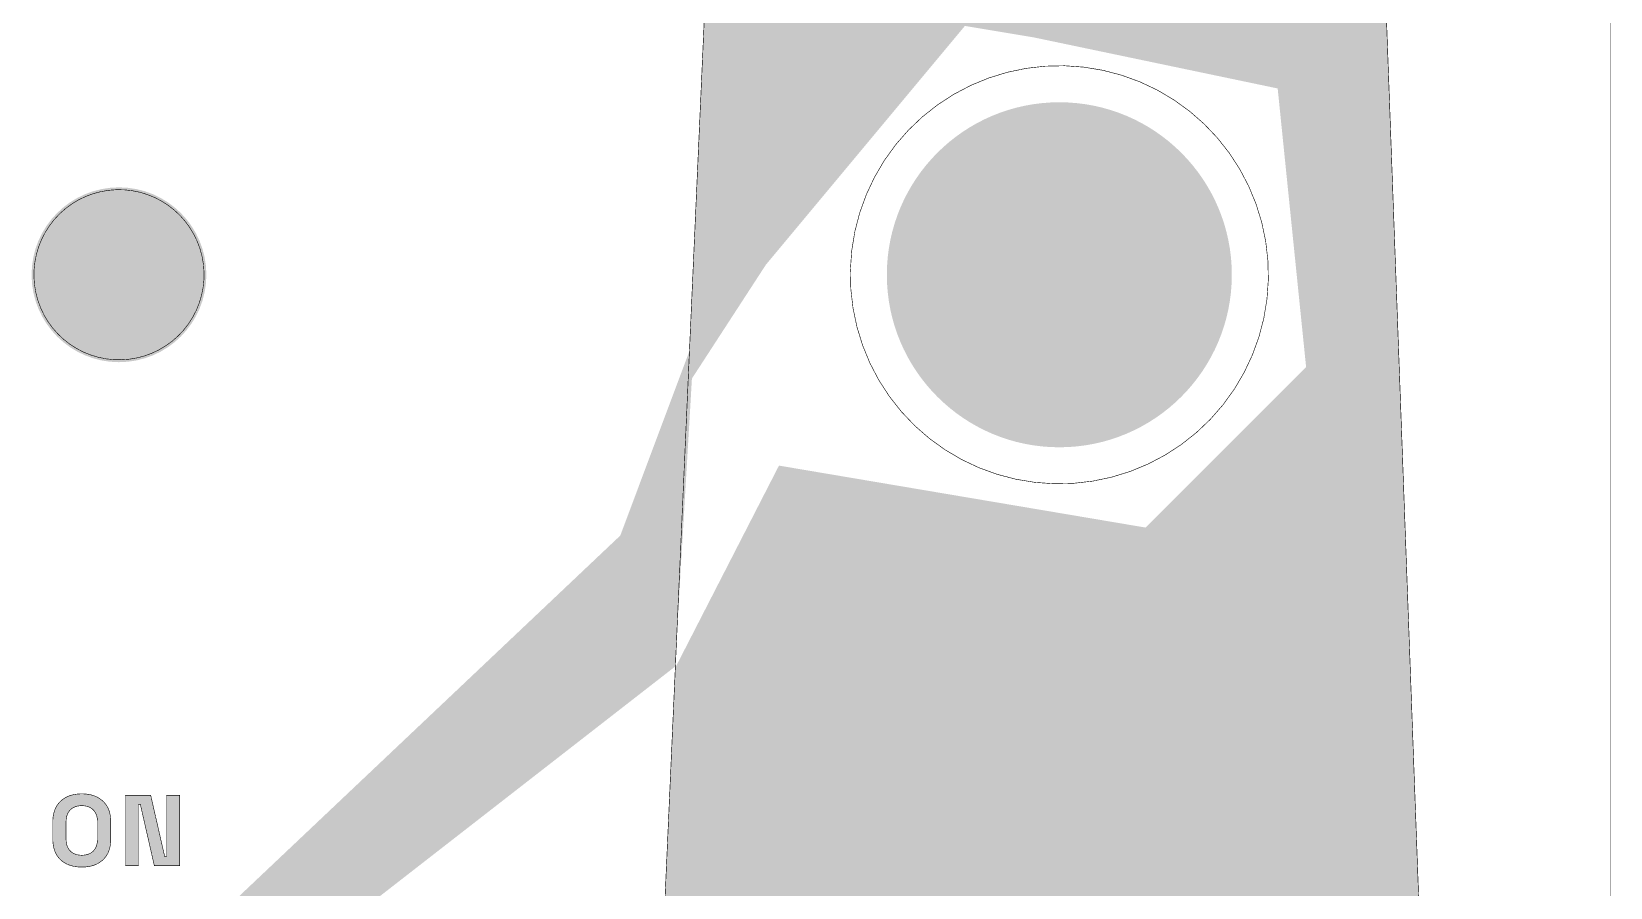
# Model space of a CAD drawing. Header units: inches. Extents: x 0 to 67, y 0 to 129.
# Drawn here: x 31.35 to 66.61, y 72.08 to 91.19 of the extents above; entities that cross this region are included whole.
import ezdxf

# ---------------------------------------------------------------- set-up
doc = ezdxf.new("R2010")
doc.units = ezdxf.units.IN
for name, color, linetype in [('Bottom Layer', 5, 'Continuous'), ('Bottom Solder', 6, 'Continuous'), ('Mechanical 2', 216, 'Continuous'), ('Mechanical 3', 76, 'Continuous'), ('Multi-Layer', 9, 'Continuous'), ('Pad Holes', 156, 'Continuous'), ('Top Layer', 1, 'Continuous'), ('Top Overlay', 2, 'Continuous'), ('Top Solder', 216, 'Continuous')]:
    doc.layers.add(name, color=color, linetype=linetype)

msp = doc.modelspace()

# ---------------------------------------------------------------- hatches: boundary and pattern name
at = {"layer": 'Bottom Layer'}
h = msp.add_hatch(color=5, dxfattribs=at)
edge = h.paths.add_edge_path()
edge.add_arc((54.306, 85.756), 3.75, 0, 360)
h = msp.add_hatch(color=5, dxfattribs=at)
edge = h.paths.add_edge_path()
edge.add_arc((33.306, 85.756), 1.85, 0, 360)
at = {"layer": 'Bottom Solder'}
h = msp.add_hatch(color=6, dxfattribs=at)
edge = h.paths.add_edge_path()
edge.add_arc((54.306, 85.756), 3.852, 0, 360)
h = msp.add_hatch(color=6, dxfattribs=at)
edge = h.paths.add_edge_path()
edge.add_arc((33.306, 85.756), 1.952, 0, 360)
at = {"layer": 'Multi-Layer'}
h = msp.add_hatch(color=9, dxfattribs=at)
edge = h.paths.add_edge_path()
edge.add_arc((54.306, 85.756), 3.75, 0, 360)
h = msp.add_hatch(color=9, dxfattribs=at)
edge = h.paths.add_edge_path()
edge.add_arc((33.306, 85.756), 1.85, 0, 360)
at = {"layer": 'Pad Holes'}
h = msp.add_hatch(color=7, dxfattribs=at)
edge = h.paths.add_edge_path()
edge.add_arc((54.306, 85.756), 3.75, 0, 360)
h = msp.add_hatch(color=7, dxfattribs=at)
edge = h.paths.add_edge_path()
edge.add_arc((33.306, 85.756), 1.85, 0, 360)
at = {"layer": 'Top Layer'}
h = msp.add_hatch(color=1, dxfattribs=at)
edge = h.paths.add_edge_path()
edge.add_arc((54.306, 85.756), 3.75, 0, 360)
h = msp.add_hatch(color=1, dxfattribs=at)
edge = h.paths.add_edge_path()
edge.add_arc((33.306, 85.756), 1.85, 0, 360)
at = {"layer": 'Top Overlay'}
h = msp.add_hatch(color=2, dxfattribs=at)
h.paths.add_polyline_path([(61.135, 104.48), (62.982, 54.051), (62.964, 54.034), (44.793, 55.995), (45.73, 76.982), (48.045, 81.495), (56.235, 80.111), (59.817, 83.693), (59.182, 89.916), (53.721, 91.059), (52.197, 91.313), (47.752, 85.979), (46.101, 83.439), (45.864, 79.402), (45.838, 79.404), (46.77, 100.27), (61.114, 104.495)])
h.paths.add_polyline_path([(58.764, 101.845), (58.259, 100.397), (59.54, 99.755), (59.544, 99.73), (59.01, 99.136), (59.467, 98.733), (60.371, 99.747), (60.3, 99.814), (60.4, 100.008), (59.009, 100.702), (59.139, 101.087), (59.724, 100.9), (59.91, 101.477)], flags=0)
h.paths.add_polyline_path([(55.056, 100.976), (54.996, 100.614), (54.84, 100.568), (55.511, 98.194), (55.664, 98.238), (55.967, 97.865), (57.073, 98.77), (56.69, 99.242), (56.022, 98.697), (55.997, 98.705), (55.563, 100.251), (55.58, 100.27), (56.055, 100.188), (56.159, 100.788)], flags=0)
h.paths.add_polyline_path([(57.465, 101.399), (56.869, 101.273), (56.887, 101.19), (56.872, 101.169), (56.381, 101.082), (56.486, 100.484), (57.017, 100.576), (57.465, 98.461), (58.062, 98.587), (57.619, 100.661), (57.633, 100.682), (58.168, 100.772), (58.063, 101.371), (57.49, 101.273)], flags=0)
h.paths.add_polyline_path([(54.603, 100.546), (53.35, 100.384), (53.357, 100.323), (53.064, 100.241), (53.851, 97.431), (54.437, 97.594), (54.426, 97.636), (55.276, 97.963), (55.059, 98.531), (54.28, 98.234), (54.257, 98.245), (54.111, 98.768), (54.123, 98.79), (54.544, 98.906), (54.38, 99.492), (53.941, 99.372), (53.817, 99.812), (53.831, 99.833), (54.683, 99.945)], flags=0)
h.paths.add_polyline_path([(52.862, 100.086), (51.61, 99.924), (51.616, 99.863), (51.322, 99.781), (52.109, 96.971), (52.697, 97.134), (52.369, 98.308), (52.381, 98.33), (52.803, 98.445), (52.638, 99.032), (52.2, 98.912), (52.075, 99.352), (52.089, 99.373), (52.941, 99.485)], flags=0)
h.paths.add_polyline_path([(51.121, 99.626), (49.868, 99.463), (49.875, 99.403), (49.582, 99.322), (50.369, 96.511), (50.955, 96.674), (50.627, 97.848), (50.64, 97.87), (51.061, 97.985), (50.898, 98.573), (50.459, 98.453), (50.335, 98.892), (50.349, 98.913), (51.199, 99.025)], flags=0)
h.paths.add_polyline_path([(49.379, 99.165), (48.126, 99.003), (48.133, 98.944), (47.84, 98.861), (48.627, 96.051), (49.213, 96.215), (49.203, 96.256), (50.053, 96.583), (49.837, 97.151), (49.056, 96.854), (49.033, 96.865), (48.887, 97.387), (48.899, 97.409), (49.321, 97.525), (49.156, 98.113), (48.718, 97.992), (48.593, 98.431), (48.607, 98.453), (49.459, 98.565)], flags=0)
h.paths.add_polyline_path([(53.304, 94.37), (53.275, 94.369), (53.247, 94.367), (53.228, 94.366), (53.218, 94.365), (53.204, 94.363), (53.204, 94.363), (53.197, 94.362), (53.184, 94.361), (53.184, 94.361), (53.18, 94.36), (53.171, 94.359), (53.157, 94.356), (53.151, 94.355), (53.138, 94.353), (53.113, 94.347), (53.088, 94.34), (53.074, 94.336), (53.074, 94.336), (53.074, 94.336), (53.064, 94.333), (53.051, 94.329), (53.051, 94.329), (53.04, 94.325), (53.029, 94.321), (53.029, 94.321), (53.029, 94.32), (53.017, 94.316), (52.995, 94.306), (52.973, 94.295), (52.962, 94.289), (52.946, 94.281), (52.916, 94.262), (52.887, 94.241), (52.864, 94.222), (52.859, 94.218), (52.846, 94.205), (52.846, 94.205), (52.846, 94.205), (52.824, 94.185), (52.785, 94.14), (52.752, 94.09), (52.725, 94.037), (52.714, 94.009), (52.71, 93.997), (52.702, 93.972), (52.695, 93.948), (52.689, 93.923), (52.686, 93.91), (52.685, 93.903), (52.682, 93.89), (52.68, 93.877), (52.678, 93.863), (52.677, 93.856), (52.677, 93.849), (52.675, 93.835), (52.674, 93.821), (52.673, 93.807), (52.672, 93.8), (52.672, 93.792), (52.671, 93.778), (52.671, 93.763), (52.67, 93.748), (52.67, 93.74), (52.67, 93.363), (52.67, 93.348), (52.671, 93.319), (52.673, 93.29), (52.676, 93.261), (52.677, 93.247), (52.678, 93.24), (52.68, 93.227), (52.682, 93.214), (52.685, 93.2), (52.688, 93.187), (52.69, 93.174), (52.693, 93.162), (52.697, 93.149), (52.699, 93.143), (52.702, 93.131), (52.71, 93.107), (52.718, 93.083), (52.728, 93.06), (52.734, 93.049), (52.744, 93.027), (52.768, 92.986), (52.797, 92.948), (52.828, 92.912), (52.846, 92.895), (52.868, 92.875), (52.916, 92.839), (52.968, 92.809), (53.023, 92.784), (53.051, 92.775), (53.064, 92.77), (53.088, 92.763), (53.113, 92.757), (53.138, 92.751), (53.151, 92.749), (53.157, 92.748), (53.171, 92.745), (53.184, 92.743), (53.197, 92.742), (53.204, 92.741), (53.211, 92.74), (53.225, 92.739), (53.239, 92.737), (53.253, 92.736), (53.26, 92.736), (53.267, 92.736), (53.281, 92.735), (53.296, 92.735), (53.311, 92.734), (53.318, 92.734), (53.332, 92.734), (53.361, 92.735), (53.389, 92.737), (53.417, 92.739), (53.432, 92.741), (53.438, 92.742), (53.452, 92.743), (53.461, 92.745), (53.465, 92.745), (53.465, 92.745), (53.478, 92.748), (53.485, 92.749), (53.485, 92.749), (53.491, 92.75), (53.504, 92.753), (53.504, 92.753), (53.508, 92.754), (53.517, 92.755), (53.529, 92.758), (53.536, 92.76), (53.548, 92.763), (53.572, 92.77), (53.595, 92.778), (53.619, 92.787), (53.63, 92.792), (53.652, 92.802), (53.694, 92.824), (53.734, 92.85), (53.772, 92.879), (53.79, 92.895), (53.812, 92.916), (53.851, 92.962), (53.884, 93.012), (53.911, 93.066), (53.921, 93.094), (53.926, 93.107), (53.934, 93.131), (53.941, 93.156), (53.947, 93.181), (53.949, 93.193), (53.951, 93.2), (53.953, 93.214), (53.955, 93.227), (53.957, 93.24), (53.959, 93.254), (53.961, 93.268), (53.962, 93.282), (53.963, 93.296), (53.963, 93.303), (53.964, 93.311), (53.964, 93.326), (53.965, 93.34), (53.965, 93.355), (53.965, 93.363), (53.965, 93.363), (53.965, 93.74), (53.965, 93.755), (53.964, 93.784), (53.963, 93.813), (53.96, 93.842), (53.958, 93.856), (53.957, 93.863), (53.955, 93.877), (53.953, 93.89), (53.951, 93.903), (53.948, 93.916), (53.945, 93.929), (53.942, 93.942), (53.939, 93.954), (53.937, 93.961), (53.935, 93.967), (53.932, 93.979), (53.928, 93.991), (53.924, 94.003), (53.921, 94.009), (53.917, 94.02), (53.907, 94.042), (53.897, 94.064), (53.885, 94.086), (53.879, 94.096), (53.87, 94.111), (53.85, 94.14), (53.827, 94.168), (53.803, 94.193), (53.79, 94.205), (53.79, 94.205), (53.768, 94.226), (53.72, 94.262), (53.668, 94.294), (53.613, 94.319), (53.584, 94.329), (53.572, 94.333), (53.547, 94.34), (53.523, 94.347), (53.498, 94.353), (53.485, 94.355), (53.478, 94.356), (53.465, 94.359), (53.452, 94.361), (53.438, 94.362), (53.432, 94.363), (53.425, 94.364), (53.411, 94.366), (53.397, 94.367), (53.383, 94.368), (53.369, 94.369), (53.354, 94.369), (53.34, 94.37), (53.325, 94.37), (53.318, 94.37)], flags=0)
h.paths.add_polyline_path([(58.399, 94.37), (58.37, 94.369), (58.342, 94.367), (58.314, 94.365), (58.299, 94.363), (58.293, 94.362), (58.279, 94.361), (58.27, 94.359), (58.266, 94.359), (58.266, 94.359), (58.253, 94.356), (58.246, 94.355), (58.246, 94.355), (58.234, 94.353), (58.223, 94.35), (58.209, 94.347), (58.184, 94.34), (58.159, 94.333), (58.147, 94.329), (58.136, 94.325), (58.113, 94.316), (58.091, 94.306), (58.069, 94.295), (58.058, 94.289), (58.042, 94.281), (58.012, 94.262), (57.983, 94.241), (57.955, 94.218), (57.942, 94.205), (57.92, 94.185), (57.881, 94.14), (57.848, 94.09), (57.821, 94.037), (57.81, 94.009), (57.806, 93.997), (57.798, 93.972), (57.791, 93.948), (57.785, 93.923), (57.782, 93.91), (57.781, 93.903), (57.779, 93.89), (57.776, 93.877), (57.774, 93.863), (57.773, 93.849), (57.771, 93.835), (57.77, 93.821), (57.769, 93.807), (57.768, 93.8), (57.768, 93.792), (57.767, 93.778), (57.767, 93.766), (57.767, 93.763), (57.767, 93.762), (57.767, 93.748), (57.767, 93.74), (57.767, 93.74), (57.767, 93.363), (57.767, 93.348), (57.767, 93.319), (57.769, 93.29), (57.772, 93.261), (57.774, 93.247), (57.774, 93.24), (57.776, 93.227), (57.779, 93.214), (57.781, 93.2), (57.784, 93.187), (57.787, 93.174), (57.79, 93.162), (57.793, 93.149), (57.795, 93.143), (57.798, 93.131), (57.806, 93.107), (57.815, 93.083), (57.824, 93.06), (57.83, 93.049), (57.83, 93.049), (57.84, 93.027), (57.864, 92.986), (57.893, 92.948), (57.924, 92.912), (57.942, 92.895), (57.964, 92.875), (58.012, 92.839), (58.064, 92.809), (58.119, 92.784), (58.147, 92.775), (58.147, 92.775), (58.147, 92.775), (58.159, 92.77), (58.17, 92.767), (58.184, 92.763), (58.209, 92.757), (58.234, 92.751), (58.26, 92.746), (58.287, 92.742), (58.314, 92.739), (58.341, 92.737), (58.355, 92.736), (58.355, 92.736), (58.362, 92.736), (58.377, 92.735), (58.391, 92.735), (58.406, 92.734), (58.413, 92.734), (58.427, 92.734), (58.456, 92.735), (58.484, 92.737), (58.512, 92.739), (58.527, 92.741), (58.533, 92.742), (58.547, 92.743), (58.556, 92.745), (58.56, 92.745), (58.56, 92.745), (58.573, 92.748), (58.58, 92.749), (58.58, 92.749), (58.586, 92.75), (58.599, 92.753), (58.599, 92.753), (58.603, 92.754), (58.612, 92.755), (58.624, 92.758), (58.631, 92.76), (58.643, 92.763), (58.667, 92.77), (58.69, 92.778), (58.714, 92.787), (58.725, 92.792), (58.747, 92.802), (58.789, 92.824), (58.829, 92.85), (58.867, 92.879), (58.885, 92.895), (58.907, 92.916), (58.946, 92.962), (58.979, 93.012), (59.006, 93.066), (59.017, 93.094), (59.021, 93.107), (59.029, 93.131), (59.037, 93.156), (59.043, 93.181), (59.045, 93.193), (59.047, 93.2), (59.049, 93.214), (59.051, 93.227), (59.053, 93.24), (59.055, 93.254), (59.057, 93.268), (59.058, 93.282), (59.059, 93.296), (59.06, 93.311), (59.061, 93.326), (59.061, 93.34), (59.061, 93.355), (59.061, 93.363), (59.061, 93.363), (59.061, 93.74), (59.061, 93.755), (59.06, 93.784), (59.059, 93.813), (59.057, 93.832), (59.056, 93.842), (59.054, 93.856), (59.054, 93.856), (59.053, 93.863), (59.051, 93.876), (59.051, 93.877), (59.051, 93.88), (59.049, 93.89), (59.047, 93.903), (59.044, 93.916), (59.041, 93.929), (59.038, 93.942), (59.035, 93.954), (59.033, 93.961), (59.029, 93.973), (59.022, 93.996), (59.013, 94.02), (59.003, 94.043), (58.997, 94.054), (58.987, 94.075), (58.962, 94.116), (58.934, 94.154), (58.902, 94.189), (58.885, 94.205), (58.863, 94.226), (58.814, 94.262), (58.763, 94.294), (58.708, 94.319), (58.679, 94.329), (58.667, 94.333), (58.642, 94.34), (58.618, 94.347), (58.593, 94.353), (58.58, 94.355), (58.573, 94.356), (58.56, 94.359), (58.547, 94.361), (58.533, 94.362), (58.527, 94.363), (58.52, 94.364), (58.506, 94.366), (58.492, 94.367), (58.478, 94.368), (58.464, 94.369), (58.449, 94.369), (58.435, 94.37), (58.42, 94.37), (58.413, 94.37)], flags=0)
h.paths.add_polyline_path([(48.388, 94.339), (48.38, 94.339), (48.38, 94.339), (48.38, 94.339), (48.38, 94.339), (47.733, 94.339), (47.733, 94.078), (47.939, 94.078), (47.939, 93.026), (47.733, 93.026), (47.733, 92.765), (48.38, 92.765), (48.395, 92.765), (48.425, 92.766), (48.456, 92.768), (48.486, 92.77), (48.501, 92.772), (48.508, 92.773), (48.522, 92.774), (48.536, 92.776), (48.55, 92.779), (48.557, 92.78), (48.563, 92.781), (48.576, 92.784), (48.59, 92.786), (48.603, 92.789), (48.615, 92.793), (48.628, 92.796), (48.64, 92.8), (48.653, 92.803), (48.665, 92.807), (48.676, 92.812), (48.688, 92.816), (48.7, 92.821), (48.705, 92.823), (48.716, 92.828), (48.738, 92.838), (48.759, 92.849), (48.779, 92.861), (48.789, 92.868), (48.799, 92.874), (48.817, 92.887), (48.835, 92.902), (48.852, 92.917), (48.861, 92.925), (48.877, 92.942), (48.908, 92.977), (48.935, 93.016), (48.958, 93.057), (48.967, 93.079), (48.972, 93.09), (48.982, 93.114), (48.99, 93.138), (48.997, 93.162), (49.001, 93.175), (49.002, 93.181), (49.006, 93.194), (49.008, 93.207), (49.011, 93.22), (49.012, 93.227), (49.014, 93.234), (49.016, 93.248), (49.018, 93.262), (49.02, 93.276), (49.021, 93.283), (49.022, 93.29), (49.023, 93.305), (49.024, 93.319), (49.025, 93.334), (49.026, 93.341), (49.026, 93.349), (49.027, 93.364), (49.027, 93.38), (49.027, 93.395), (49.027, 93.403), (49.027, 93.403), (49.027, 93.7), (49.028, 93.715), (49.027, 93.745), (49.025, 93.775), (49.023, 93.796), (49.023, 93.805), (49.021, 93.82), (49.021, 93.82), (49.02, 93.827), (49.018, 93.841), (49.018, 93.841), (49.018, 93.844), (49.016, 93.855), (49.014, 93.869), (49.011, 93.883), (49.008, 93.896), (49.006, 93.909), (49.002, 93.922), (49.001, 93.928), (48.999, 93.935), (48.996, 93.947), (48.992, 93.959), (48.988, 93.972), (48.984, 93.984), (48.979, 93.995), (48.975, 94.007), (48.97, 94.018), (48.967, 94.024), (48.967, 94.024), (48.962, 94.035), (48.952, 94.056), (48.94, 94.077), (48.927, 94.097), (48.921, 94.107), (48.914, 94.116), (48.9, 94.134), (48.885, 94.152), (48.869, 94.169), (48.861, 94.177), (48.844, 94.193), (48.807, 94.223), (48.768, 94.249), (48.727, 94.271), (48.705, 94.28), (48.694, 94.285), (48.67, 94.294), (48.646, 94.302), (48.622, 94.31), (48.609, 94.313), (48.603, 94.314), (48.59, 94.317), (48.576, 94.32), (48.563, 94.323), (48.55, 94.325), (48.536, 94.328), (48.522, 94.33), (48.508, 94.332), (48.501, 94.332), (48.501, 94.332), (48.493, 94.333), (48.479, 94.335), (48.464, 94.336), (48.449, 94.337), (48.434, 94.338), (48.419, 94.338), (48.404, 94.339), (48.403, 94.339), (48.403, 94.339)], flags=0)
h.paths.add_polyline_path([(54.983, 94.339), (54.976, 94.339), (54.293, 94.339), (54.293, 92.765), (54.59, 92.765), (54.59, 93.359), (55.003, 93.359), (55.003, 93.359), (55.003, 93.359), (55.004, 93.359), (55.02, 93.358), (55.039, 93.356), (55.061, 93.349), (55.062, 93.349), (55.064, 93.348), (55.066, 93.347), (55.068, 93.346), (55.068, 93.346), (55.069, 93.346), (55.071, 93.345), (55.073, 93.344), (55.075, 93.342), (55.076, 93.342), (55.077, 93.341), (55.095, 93.324), (55.109, 93.305), (55.112, 93.299), (55.113, 93.295), (55.114, 93.293), (55.116, 93.288), (55.117, 93.284), (55.119, 93.28), (55.119, 93.277), (55.12, 93.275), (55.121, 93.27), (55.122, 93.265), (55.122, 93.261), (55.123, 93.258), (55.123, 93.256), (55.123, 93.25), (55.124, 93.245), (55.124, 93.24), (55.124, 93.237), (55.124, 92.765), (55.421, 92.765), (55.421, 93.28), (55.421, 93.28), (55.421, 93.28), (55.421, 93.28), (55.421, 93.287), (55.42, 93.3), (55.42, 93.3), (55.42, 93.304), (55.419, 93.313), (55.417, 93.327), (55.416, 93.333), (55.415, 93.337), (55.414, 93.345), (55.412, 93.353), (55.41, 93.361), (55.407, 93.368), (55.404, 93.376), (55.401, 93.383), (55.398, 93.39), (55.396, 93.393), (55.394, 93.398), (55.388, 93.408), (55.382, 93.417), (55.375, 93.426), (55.372, 93.431), (55.364, 93.439), (55.347, 93.454), (55.329, 93.467), (55.308, 93.478), (55.298, 93.481), (55.294, 93.483), (55.286, 93.485), (55.278, 93.487), (55.27, 93.489), (55.266, 93.49), (55.264, 93.49), (55.26, 93.491), (55.256, 93.491), (55.252, 93.492), (55.25, 93.492), (55.248, 93.492), (55.243, 93.493), (55.239, 93.493), (55.234, 93.494), (55.232, 93.494), (55.232, 93.534), (55.257, 93.544), (55.303, 93.57), (55.345, 93.603), (55.382, 93.64), (55.398, 93.662), (55.405, 93.671), (55.417, 93.69), (55.428, 93.709), (55.438, 93.73), (55.441, 93.74), (55.444, 93.746), (55.447, 93.757), (55.451, 93.769), (55.454, 93.78), (55.456, 93.792), (55.459, 93.805), (55.461, 93.817), (55.463, 93.83), (55.463, 93.836), (55.464, 93.84), (55.464, 93.846), (55.465, 93.853), (55.465, 93.86), (55.465, 93.866), (55.466, 93.873), (55.466, 93.88), (55.466, 93.887), (55.466, 93.891), (55.466, 93.918), (55.466, 93.918), (55.466, 93.918), (55.466, 93.918), (55.466, 93.927), (55.465, 93.946), (55.464, 93.964), (55.462, 93.983), (55.46, 93.992), (55.46, 93.998), (55.457, 94.009), (55.455, 94.021), (55.452, 94.032), (55.451, 94.038), (55.447, 94.052), (55.438, 94.078), (55.426, 94.104), (55.417, 94.121), (55.413, 94.129), (55.405, 94.141), (55.405, 94.141), (55.394, 94.157), (55.392, 94.161), (55.37, 94.188), (55.342, 94.216), (55.312, 94.241), (55.296, 94.251), (55.289, 94.256), (55.274, 94.266), (55.258, 94.274), (55.243, 94.283), (55.235, 94.286), (55.235, 94.286), (55.223, 94.292), (55.2, 94.301), (55.176, 94.31), (55.152, 94.317), (55.14, 94.32), (55.134, 94.321), (55.121, 94.324), (55.108, 94.327), (55.095, 94.329), (55.082, 94.331), (55.068, 94.333), (55.054, 94.335), (55.041, 94.336), (55.027, 94.337), (55.012, 94.338), (54.998, 94.339)], flags=0)
h.paths.add_polyline_path([(60.597, 94.339), (60.305, 94.339), (60.305, 92.968), (60.264, 92.968), (59.952, 94.339), (59.388, 94.339), (59.388, 92.765), (59.68, 92.765), (59.68, 94.136), (59.72, 94.136), (60.033, 92.765), (60.597, 92.765)], flags=0)
h.paths.add_polyline_path([(57.439, 94.339), (57.142, 94.339), (57.142, 92.765), (57.439, 92.765)], flags=0)
h.paths.add_polyline_path([(56.873, 94.339), (55.659, 94.339), (55.659, 94.068), (56.118, 94.068), (56.118, 92.765), (56.415, 92.765), (56.415, 94.068), (56.873, 94.068)], flags=0)
h.paths.add_polyline_path([(52.501, 94.339), (51.288, 94.339), (51.288, 94.068), (51.745, 94.068), (51.745, 92.765), (52.042, 92.765), (52.042, 94.068), (52.501, 94.068)], flags=0)
h.paths.add_polyline_path([(49.639, 94.339), (49.342, 94.339), (49.342, 92.765), (49.639, 92.765)], flags=0)
h.paths.add_polyline_path([(55.699, 70.745), (55.407, 70.745), (55.407, 69.374), (55.367, 69.374), (55.054, 70.745), (54.489, 70.745), (54.489, 69.171), (54.783, 69.171), (54.783, 70.542), (54.823, 70.542), (55.134, 69.171), (55.699, 69.171)], flags=0)
h.paths.add_polyline_path([(57.074, 70.745), (56.063, 70.745), (56.063, 69.171), (57.088, 69.171), (57.088, 69.442), (56.36, 69.442), (56.36, 69.831), (57.011, 69.831), (57.011, 70.1), (56.36, 70.1), (56.36, 70.476), (57.074, 70.476)], flags=0)
h.paths.add_polyline_path([(52.698, 70.745), (51.484, 70.745), (51.484, 70.476), (51.943, 70.476), (51.943, 69.171), (52.24, 69.171), (52.24, 70.476), (52.698, 70.476)], flags=0)
h.paths.add_polyline_path([(53.501, 70.776), (53.473, 70.775), (53.444, 70.774), (53.416, 70.771), (53.402, 70.769), (53.395, 70.769), (53.381, 70.767), (53.368, 70.765), (53.355, 70.763), (53.342, 70.76), (53.329, 70.758), (53.316, 70.755), (53.304, 70.752), (53.297, 70.75), (53.285, 70.747), (53.261, 70.74), (53.238, 70.732), (53.214, 70.722), (53.203, 70.717), (53.181, 70.708), (53.139, 70.685), (53.099, 70.659), (53.061, 70.629), (53.043, 70.613), (53.021, 70.592), (52.983, 70.547), (52.949, 70.497), (52.922, 70.443), (52.912, 70.415), (52.907, 70.403), (52.899, 70.379), (52.892, 70.354), (52.886, 70.329), (52.884, 70.316), (52.883, 70.31), (52.88, 70.297), (52.878, 70.283), (52.876, 70.27), (52.874, 70.256), (52.873, 70.242), (52.871, 70.228), (52.87, 70.214), (52.869, 70.199), (52.869, 70.185), (52.868, 70.17), (52.868, 70.155), (52.868, 70.148), (52.868, 69.77), (52.868, 69.755), (52.869, 69.726), (52.871, 69.697), (52.873, 69.668), (52.875, 69.654), (52.876, 69.647), (52.878, 69.634), (52.88, 69.62), (52.883, 69.607), (52.885, 69.594), (52.888, 69.581), (52.891, 69.568), (52.894, 69.555), (52.896, 69.549), (52.899, 69.537), (52.907, 69.513), (52.916, 69.49), (52.922, 69.477), (52.926, 69.467), (52.931, 69.456), (52.931, 69.456), (52.931, 69.456), (52.941, 69.434), (52.966, 69.393), (52.994, 69.354), (53.026, 69.319), (53.043, 69.303), (53.065, 69.282), (53.114, 69.246), (53.166, 69.215), (53.22, 69.19), (53.249, 69.181), (53.261, 69.177), (53.286, 69.169), (53.311, 69.163), (53.336, 69.157), (53.348, 69.155), (53.355, 69.154), (53.368, 69.151), (53.381, 69.149), (53.395, 69.148), (53.408, 69.146), (53.422, 69.145), (53.436, 69.143), (53.45, 69.142), (53.457, 69.142), (53.464, 69.142), (53.479, 69.141), (53.494, 69.141), (53.508, 69.14), (53.515, 69.14), (53.53, 69.14), (53.558, 69.141), (53.587, 69.143), (53.615, 69.145), (53.629, 69.147), (53.636, 69.148), (53.649, 69.149), (53.663, 69.151), (53.676, 69.154), (53.683, 69.155), (53.689, 69.156), (53.702, 69.159), (53.71, 69.161), (53.714, 69.162), (53.715, 69.162), (53.727, 69.165), (53.733, 69.166), (53.733, 69.166), (53.745, 69.169), (53.756, 69.173), (53.769, 69.177), (53.793, 69.185), (53.816, 69.194), (53.828, 69.199), (53.85, 69.208), (53.892, 69.231), (53.932, 69.257), (53.97, 69.286), (53.987, 69.303), (54.009, 69.323), (54.048, 69.369), (54.081, 69.419), (54.109, 69.473), (54.119, 69.501), (54.123, 69.513), (54.131, 69.537), (54.138, 69.562), (54.144, 69.587), (54.147, 69.6), (54.148, 69.607), (54.151, 69.62), (54.153, 69.634), (54.155, 69.647), (54.157, 69.661), (54.158, 69.675), (54.159, 69.689), (54.161, 69.703), (54.161, 69.71), (54.161, 69.718), (54.162, 69.733), (54.162, 69.748), (54.163, 69.762), (54.163, 69.77), (54.163, 70.148), (54.163, 70.148), (54.163, 70.148), (54.163, 70.162), (54.162, 70.173), (54.162, 70.191), (54.16, 70.22), (54.157, 70.249), (54.156, 70.263), (54.155, 70.27), (54.153, 70.283), (54.151, 70.297), (54.148, 70.31), (54.147, 70.316), (54.146, 70.323), (54.143, 70.336), (54.14, 70.348), (54.136, 70.361), (54.135, 70.367), (54.131, 70.379), (54.123, 70.403), (54.115, 70.426), (54.105, 70.449), (54.1, 70.46), (54.089, 70.482), (54.065, 70.522), (54.037, 70.561), (54.006, 70.595), (54.005, 70.596), (53.987, 70.613), (53.987, 70.613), (53.965, 70.633), (53.917, 70.67), (53.865, 70.7), (53.81, 70.726), (53.782, 70.735), (53.77, 70.74), (53.745, 70.747), (53.72, 70.753), (53.695, 70.759), (53.683, 70.761), (53.676, 70.763), (53.663, 70.765), (53.649, 70.767), (53.636, 70.769), (53.622, 70.77), (53.608, 70.772), (53.594, 70.773), (53.581, 70.774), (53.574, 70.774), (53.566, 70.775), (53.552, 70.775), (53.537, 70.776), (53.523, 70.776), (53.515, 70.776)], flags=0)
h.paths.add_polyline_path([(54.585, 66.553), (54.335, 66.553), (54.086, 66.553), (54.069, 66.55), (54.052, 66.551), (53.557, 66.486), (53.541, 66.48), (53.523, 66.479), (53.041, 66.35), (53.026, 66.342), (53.009, 66.339), (52.548, 66.148), (52.533, 66.138), (52.517, 66.133), (52.085, 65.883), (52.072, 65.872), (52.056, 65.864), (51.66, 65.56), (51.649, 65.547), (51.635, 65.538), (51.282, 65.185), (51.272, 65.17), (51.259, 65.159), (50.955, 64.763), (50.948, 64.748), (50.936, 64.735), (50.687, 64.302), (50.681, 64.286), (50.672, 64.272), (50.481, 63.81), (50.477, 63.794), (50.47, 63.778), (50.34, 63.296), (50.339, 63.279), (50.334, 63.263), (50.269, 62.768), (50.27, 62.75), (50.266, 62.734), (50.266, 62.484), (50.266, 62.234), (50.27, 62.218), (50.269, 62.2), (50.334, 61.705), (50.339, 61.689), (50.34, 61.672), (50.47, 61.19), (50.477, 61.174), (50.481, 61.158), (50.672, 60.696), (50.681, 60.682), (50.687, 60.666), (50.936, 60.233), (50.948, 60.22), (50.955, 60.205), (51.259, 59.809), (51.272, 59.798), (51.282, 59.783), (51.635, 59.43), (51.649, 59.421), (51.66, 59.408), (52.056, 59.104), (52.072, 59.096), (52.085, 59.085), (52.517, 58.835), (52.533, 58.83), (52.548, 58.82), (53.009, 58.629), (53.026, 58.626), (53.041, 58.618), (53.523, 58.489), (53.541, 58.488), (53.557, 58.482), (54.052, 58.417), (54.069, 58.418), (54.086, 58.415), (54.335, 58.415), (54.335, 58.415), (54.585, 58.415), (54.602, 58.418), (54.619, 58.417), (55.114, 58.482), (55.13, 58.488), (55.147, 58.489), (55.63, 58.618), (55.645, 58.626), (55.662, 58.629), (56.123, 58.82), (56.137, 58.83), (56.154, 58.835), (56.586, 59.085), (56.599, 59.096), (56.614, 59.104), (57.011, 59.408), (57.022, 59.421), (57.036, 59.43), (57.389, 59.783), (57.399, 59.798), (57.411, 59.809), (57.716, 60.205), (57.723, 60.22), (57.734, 60.233), (57.984, 60.666), (57.99, 60.682), (57.999, 60.696), (58.19, 61.158), (58.193, 61.174), (58.201, 61.19), (58.33, 61.672), (58.331, 61.689), (58.337, 61.705), (58.402, 62.2), (58.401, 62.218), (58.404, 62.234), (58.404, 62.484), (58.404, 62.484), (58.404, 62.734), (58.401, 62.75), (58.402, 62.768), (58.337, 63.263), (58.331, 63.279), (58.33, 63.296), (58.201, 63.778), (58.194, 63.794), (58.19, 63.81), (57.999, 64.272), (57.99, 64.286), (57.984, 64.302), (57.734, 64.735), (57.723, 64.748), (57.716, 64.763), (57.411, 65.159), (57.399, 65.17), (57.389, 65.185), (57.036, 65.538), (57.022, 65.547), (57.011, 65.56), (56.614, 65.864), (56.599, 65.872), (56.586, 65.883), (56.154, 66.133), (56.137, 66.138), (56.123, 66.148), (55.662, 66.339), (55.645, 66.342), (55.63, 66.35), (55.147, 66.479), (55.13, 66.48), (55.114, 66.486), (54.619, 66.551), (54.602, 66.55)], flags=0)
for points in [[(46.097, 84.119), (45.847, 79.12), (45.723, 77.006), (36.496, 69.83), (36.471, 69.833), (36.402, 69.922), (36.389, 69.934), (36.38, 69.948), (36.024, 70.303), (36.01, 70.313), (35.999, 70.326), (35.6, 70.632), (35.584, 70.639), (35.572, 70.651), (35.136, 70.902), (35.12, 70.908), (35.106, 70.917), (35.034, 70.947), (35.029, 70.972), (44.501, 79.933), (46.072, 84.124)], [(33.451, 72.561), (33.451, 74.135), (34.014, 74.135), (34.327, 72.764), (34.367, 72.764), (34.367, 74.135), (34.659, 74.135), (34.659, 72.561), (34.096, 72.561), (33.783, 73.932), (33.743, 73.932), (33.743, 72.561)]]:
    msp.add_hatch(color=2, dxfattribs=at).paths.add_polyline_path(points)
h = msp.add_hatch(color=2, dxfattribs=at)
h.paths.add_polyline_path([(32.475, 74.166), (32.483, 74.166), (32.497, 74.166), (32.512, 74.165), (32.526, 74.165), (32.534, 74.164), (32.547, 74.163), (32.575, 74.161), (32.602, 74.158), (32.629, 74.154), (32.643, 74.151), (32.655, 74.149), (32.68, 74.143), (32.705, 74.136), (32.73, 74.129), (32.742, 74.125), (32.742, 74.125), (32.77, 74.115), (32.825, 74.09), (32.877, 74.059), (32.925, 74.023), (32.948, 74.002), (32.965, 73.986), (32.997, 73.951), (33.025, 73.912), (33.049, 73.871), (33.06, 73.85), (33.065, 73.839), (33.075, 73.816), (33.084, 73.792), (33.091, 73.769), (33.095, 73.757), (33.097, 73.75), (33.1, 73.738), (33.103, 73.725), (33.106, 73.712), (33.107, 73.706), (33.108, 73.699), (33.111, 73.686), (33.113, 73.672), (33.115, 73.659), (33.116, 73.652), (33.118, 73.638), (33.12, 73.609), (33.122, 73.58), (33.123, 73.56), (33.123, 73.537), (33.123, 73.536), (33.123, 73.536), (33.123, 73.536), (33.123, 73.16), (33.123, 73.152), (33.123, 73.137), (33.122, 73.123), (33.121, 73.108), (33.121, 73.1), (33.121, 73.093), (33.12, 73.079), (33.118, 73.065), (33.117, 73.051), (33.115, 73.037), (33.113, 73.023), (33.111, 73.01), (33.108, 72.997), (33.107, 72.99), (33.104, 72.977), (33.098, 72.952), (33.091, 72.927), (33.083, 72.903), (33.079, 72.891), (33.069, 72.863), (33.042, 72.809), (33.008, 72.759), (32.97, 72.713), (32.948, 72.692), (32.93, 72.676), (32.892, 72.647), (32.852, 72.621), (32.81, 72.598), (32.788, 72.588), (32.776, 72.584), (32.753, 72.575), (32.729, 72.566), (32.706, 72.559), (32.693, 72.556), (32.687, 72.554), (32.675, 72.551), (32.662, 72.549), (32.649, 72.546), (32.636, 72.544), (32.623, 72.541), (32.609, 72.539), (32.596, 72.538), (32.589, 72.537), (32.575, 72.535), (32.547, 72.533), (32.518, 72.531), (32.49, 72.53), (32.475, 72.53), (32.468, 72.53), (32.454, 72.53), (32.439, 72.531), (32.425, 72.531), (32.41, 72.532), (32.396, 72.533), (32.382, 72.534), (32.369, 72.536), (32.355, 72.538), (32.342, 72.539), (32.328, 72.541), (32.315, 72.544), (32.308, 72.545), (32.296, 72.547), (32.271, 72.553), (32.246, 72.559), (32.221, 72.567), (32.209, 72.571), (32.18, 72.58), (32.126, 72.605), (32.074, 72.636), (32.026, 72.672), (32.003, 72.692), (31.986, 72.709), (31.954, 72.744), (31.926, 72.783), (31.901, 72.824), (31.891, 72.845), (31.886, 72.857), (31.876, 72.88), (31.867, 72.903), (31.86, 72.927), (31.856, 72.939), (31.856, 72.939), (31.854, 72.945), (31.851, 72.958), (31.848, 72.971), (31.845, 72.983), (31.844, 72.99), (31.843, 72.997), (31.84, 73.01), (31.838, 73.023), (31.836, 73.037), (31.835, 73.044), (31.833, 73.058), (31.831, 73.087), (31.829, 73.116), (31.828, 73.145), (31.828, 73.16), (31.828, 73.536), (31.828, 73.544), (31.828, 73.559), (31.829, 73.574), (31.829, 73.588), (31.83, 73.596), (31.83, 73.603), (31.831, 73.617), (31.833, 73.631), (31.834, 73.645), (31.835, 73.652), (31.836, 73.659), (31.838, 73.672), (31.84, 73.686), (31.843, 73.699), (31.844, 73.706), (31.846, 73.719), (31.852, 73.744), (31.859, 73.768), (31.867, 73.793), (31.872, 73.805), (31.882, 73.833), (31.909, 73.886), (31.943, 73.936), (31.981, 73.982), (32.003, 74.002), (32.017, 74.015), (32.044, 74.037), (32.073, 74.058), (32.104, 74.077), (32.119, 74.086), (32.13, 74.091), (32.152, 74.102), (32.175, 74.112), (32.197, 74.121), (32.209, 74.125), (32.221, 74.129), (32.246, 74.136), (32.271, 74.143), (32.296, 74.149), (32.308, 74.151), (32.315, 74.152), (32.328, 74.155), (32.342, 74.157), (32.355, 74.158), (32.362, 74.159), (32.376, 74.161), (32.404, 74.163), (32.433, 74.165), (32.461, 74.166)])
h.paths.add_polyline_path([(32.483, 73.901), (32.475, 73.901), (32.475, 73.901), (32.471, 73.901), (32.463, 73.901), (32.455, 73.901), (32.447, 73.9), (32.439, 73.9), (32.432, 73.899), (32.424, 73.899), (32.416, 73.898), (32.413, 73.897), (32.405, 73.896), (32.391, 73.894), (32.376, 73.891), (32.362, 73.888), (32.355, 73.886), (32.336, 73.88), (32.298, 73.865), (32.263, 73.844), (32.231, 73.819), (32.217, 73.805), (32.208, 73.795), (32.191, 73.774), (32.176, 73.752), (32.164, 73.729), (32.158, 73.717), (32.155, 73.71), (32.15, 73.698), (32.146, 73.685), (32.142, 73.671), (32.14, 73.665), (32.138, 73.658), (32.135, 73.644), (32.132, 73.629), (32.13, 73.615), (32.128, 73.6), (32.126, 73.585), (32.125, 73.569), (32.125, 73.554), (32.125, 73.546), (32.125, 73.15), (32.125, 73.146), (32.125, 73.138), (32.125, 73.13), (32.126, 73.123), (32.126, 73.119), (32.126, 73.111), (32.128, 73.096), (32.13, 73.081), (32.132, 73.067), (32.133, 73.059), (32.135, 73.052), (32.138, 73.038), (32.142, 73.025), (32.146, 73.011), (32.148, 73.005), (32.154, 72.989), (32.168, 72.959), (32.185, 72.93), (32.205, 72.904), (32.217, 72.891), (32.221, 72.887), (32.231, 72.878), (32.241, 72.869), (32.252, 72.861), (32.257, 72.857), (32.266, 72.851), (32.283, 72.84), (32.301, 72.831), (32.319, 72.823), (32.329, 72.819), (32.335, 72.817), (32.349, 72.812), (32.362, 72.808), (32.376, 72.805), (32.383, 72.804), (32.387, 72.803), (32.394, 72.802), (32.401, 72.8), (32.409, 72.799), (32.413, 72.799), (32.42, 72.798), (32.436, 72.796), (32.452, 72.795), (32.468, 72.795), (32.475, 72.795), (32.48, 72.795), (32.488, 72.795), (32.496, 72.795), (32.504, 72.796), (32.512, 72.796), (32.52, 72.797), (32.527, 72.797), (32.535, 72.798), (32.543, 72.799), (32.55, 72.8), (32.557, 72.802), (32.565, 72.803), (32.569, 72.804), (32.575, 72.805), (32.589, 72.808), (32.601, 72.812), (32.603, 72.812), (32.603, 72.812), (32.616, 72.817), (32.623, 72.819), (32.623, 72.819), (32.639, 72.825), (32.645, 72.828), (32.669, 72.84), (32.697, 72.858), (32.723, 72.879), (32.734, 72.891), (32.743, 72.901), (32.76, 72.922), (32.775, 72.944), (32.787, 72.967), (32.793, 72.979), (32.796, 72.986), (32.801, 72.999), (32.805, 73.012), (32.809, 73.025), (32.813, 73.038), (32.816, 73.052), (32.819, 73.067), (32.821, 73.081), (32.822, 73.088), (32.823, 73.096), (32.825, 73.111), (32.826, 73.127), (32.826, 73.142), (32.826, 73.15), (32.826, 73.546), (32.826, 73.546), (32.826, 73.546), (32.826, 73.546), (32.826, 73.55), (32.826, 73.557), (32.826, 73.558), (32.826, 73.565), (32.826, 73.566), (32.825, 73.569), (32.825, 73.574), (32.825, 73.578), (32.825, 73.585), (32.823, 73.6), (32.822, 73.613), (32.822, 73.613), (32.822, 73.613), (32.821, 73.615), (32.821, 73.615), (32.819, 73.63), (32.818, 73.637), (32.818, 73.637), (32.816, 73.644), (32.813, 73.657), (32.813, 73.658), (32.812, 73.66), (32.809, 73.671), (32.805, 73.685), (32.803, 73.691), (32.797, 73.707), (32.783, 73.737), (32.766, 73.766), (32.746, 73.792), (32.734, 73.805), (32.725, 73.814), (32.705, 73.832), (32.683, 73.847), (32.669, 73.856), (32.66, 73.861), (32.648, 73.866), (32.648, 73.866), (32.642, 73.869), (32.629, 73.875), (32.629, 73.875), (32.627, 73.876), (32.616, 73.88), (32.603, 73.884), (32.597, 73.886), (32.593, 73.887), (32.586, 73.889), (32.579, 73.89), (32.572, 73.892), (32.565, 73.893), (32.557, 73.895), (32.55, 73.896), (32.543, 73.897), (32.539, 73.897), (32.531, 73.898), (32.515, 73.9), (32.501, 73.901), (32.499, 73.901), (32.499, 73.901)], flags=0)
at = {"layer": 'Top Solder'}
h = msp.add_hatch(color=216, dxfattribs=at)
edge = h.paths.add_edge_path()
edge.add_arc((54.306, 85.756), 3.852, 0, 360)
h = msp.add_hatch(color=216, dxfattribs=at)
edge = h.paths.add_edge_path()
edge.add_arc((33.306, 85.756), 1.952, 0, 360)

# ---------------------------------------------------------------- linework, layer by layer
at = {"layer": 'Mechanical 2', "const_width": 0.0127}
msp.add_lwpolyline([(66.606, 0.006), (66.606, 128.506)], dxfattribs=at)
for points in [[(49.64, 85.872, -0.414214), (54.422, 90.423)], [(54.422, 90.423, -0.414214), (58.973, 85.641)], [(31.451, 85.349, -0.414214), (32.899, 87.612)], [(32.899, 87.612, -0.414214), (35.162, 86.164)], [(35.162, 86.164, -0.414214), (33.714, 83.901)], [(54.191, 81.09, -0.414214), (49.64, 85.872)], [(33.714, 83.901, -0.414214), (31.451, 85.349)], [(58.973, 85.641, -0.414214), (54.191, 81.09)]]:
    msp.add_lwpolyline(points, format="xyb", dxfattribs=at)
at = {"layer": 'Mechanical 2', "const_width": 0.00635}
for points in [[(54.419, 90.423, 1), (54.425, 90.423, 1)], [(54.419, 90.423, 1), (54.425, 90.423, 1)], [(32.895, 87.612, 1), (32.902, 87.612, 1)], [(32.895, 87.612, 1), (32.902, 87.612, 1)], [(35.159, 86.164, 1), (35.165, 86.164, 1)], [(35.159, 86.164, 1), (35.165, 86.164, 1)], [(49.637, 85.872, 1), (49.643, 85.872, 1)], [(49.637, 85.872, 1), (49.643, 85.872, 1)], [(31.447, 85.349, 1), (31.454, 85.349, 1)], [(31.447, 85.349, 1), (31.454, 85.349, 1)], [(58.97, 85.641, 1), (58.976, 85.641, 1)], [(58.97, 85.641, 1), (58.976, 85.641, 1)], [(33.711, 83.901, 1), (33.717, 83.901, 1)], [(33.711, 83.901, 1), (33.717, 83.901, 1)], [(54.188, 81.09, 1), (54.194, 81.09, 1)], [(54.188, 81.09, 1), (54.194, 81.09, 1)]]:
    msp.add_lwpolyline(points, format="xyb", close=True, dxfattribs=at)
at = {"layer": 'Mechanical 3', "const_width": 0.0127}
for points in [[(61.134, 104.501), (62.983, 54.032)], [(44.793, 55.995), (46.77, 100.27)], [(33.451, 74.135), (34.014, 74.135)], [(33.451, 72.561), (33.451, 74.135)], [(34.014, 74.135), (34.327, 72.764)], [(34.367, 72.764), (34.367, 74.135)], [(34.367, 74.135), (34.659, 74.135)], [(34.659, 72.561), (34.659, 74.135)], [(33.743, 72.561), (33.743, 73.932)], [(33.743, 73.932), (33.783, 73.932)], [(33.783, 73.932), (34.096, 72.561)], [(31.828, 73.16), (31.828, 73.536)], [(32.125, 73.15), (32.125, 73.546)], [(32.826, 73.15), (32.826, 73.546)], [(33.123, 73.16), (33.123, 73.536)], [(34.327, 72.764), (34.367, 72.764)], [(33.451, 72.561), (33.743, 72.561)], [(34.096, 72.561), (34.659, 72.561)]]:
    msp.add_lwpolyline(points, dxfattribs=at)
for points in [[(32.003, 74.002, -0.063695), (32.119, 74.086)], [(32.119, 74.086, -0.040412), (32.209, 74.125)], [(32.209, 74.125, -0.036767), (32.308, 74.151)], [(32.308, 74.151, -0.016714), (32.362, 74.159)], [(32.362, 74.159, -0.029974), (32.475, 74.166)], [(32.475, 74.166, -0.014415), (32.534, 74.164)], [(32.534, 74.164, -0.032281), (32.643, 74.151)], [(32.643, 74.151, -0.036765), (32.742, 74.125)], [(32.742, 74.125, -0.105155), (32.948, 74.002)], [(31.835, 73.652, -0.01801), (31.844, 73.706)], [(31.844, 73.706, -0.040361), (31.872, 73.805)], [(31.872, 73.805, -0.117755), (32.003, 74.002)], [(32.14, 73.665, -0.039064), (32.158, 73.717)], [(32.158, 73.717, -0.084667), (32.217, 73.805)], [(32.217, 73.805, -0.132609), (32.355, 73.886)], [(32.355, 73.886, -0.037176), (32.413, 73.897)], [(32.413, 73.897, -0.016634), (32.443, 73.9)], [(32.443, 73.9, -0.01532), (32.475, 73.901)], [(32.475, 73.901, -0.031733), (32.539, 73.897)], [(32.539, 73.897, -0.017929), (32.569, 73.892)], [(32.569, 73.892, -0.01927), (32.597, 73.886)], [(32.597, 73.886, -0.042098), (32.648, 73.866)], [(32.648, 73.866, -0.091134), (32.734, 73.805)], [(32.734, 73.805, -0.105245), (32.803, 73.691)], [(32.803, 73.691, -0.037264), (32.818, 73.637)], [(32.948, 74.002, -0.094736), (33.06, 73.85)], [(33.06, 73.85, -0.042958), (33.095, 73.757)], [(33.095, 73.757, -0.019472), (33.107, 73.706)], [(33.107, 73.706, -0.01801), (33.116, 73.652)], [(31.828, 73.536, -0.015102), (31.83, 73.596)], [(31.83, 73.596, -0.016536), (31.835, 73.652)], [(32.125, 73.546, -0.031005), (32.129, 73.608)], [(32.129, 73.608, -0.035254), (32.14, 73.665)], [(32.818, 73.637, -0.033146), (32.825, 73.578)], [(32.825, 73.578, -0.014969), (32.826, 73.546)], [(33.116, 73.652, -0.031634), (33.123, 73.536)], [(31.835, 73.044, -0.031568), (31.828, 73.16)], [(31.844, 72.99, -0.017936), (31.835, 73.044)], [(31.856, 72.939, -0.019383), (31.844, 72.99)], [(32.126, 73.119, -0.014968), (32.125, 73.15)], [(32.133, 73.059, -0.033143), (32.126, 73.119)], [(32.148, 73.005, -0.037258), (32.133, 73.059)], [(32.217, 72.891, -0.105223), (32.148, 73.005)], [(32.793, 72.979, -0.084684), (32.734, 72.891)], [(32.811, 73.031, -0.039071), (32.793, 72.979)], [(32.822, 73.088, -0.035259), (32.811, 73.031)], [(32.826, 73.15, -0.031007), (32.822, 73.088)], [(33.107, 72.99, -0.04018), (33.079, 72.891)], [(33.116, 73.044, -0.017936), (33.107, 72.99)], [(33.121, 73.1, -0.016487), (33.116, 73.044)], [(33.123, 73.16, -0.015086), (33.121, 73.1)], [(31.891, 72.845, -0.042798), (31.856, 72.939)], [(32.003, 72.692, -0.095098), (31.891, 72.845)], [(32.209, 72.571, -0.106057), (32.003, 72.692)], [(32.257, 72.857, -0.044042), (32.217, 72.891)], [(32.329, 72.819, -0.065708), (32.257, 72.857)], [(32.383, 72.804, -0.039574), (32.329, 72.819)], [(32.413, 72.799, -0.017946), (32.383, 72.804)], [(32.475, 72.795, -0.031959), (32.413, 72.799)], [(32.508, 72.796, -0.015184), (32.475, 72.795)], [(32.539, 72.799, -0.016549), (32.508, 72.796)], [(32.569, 72.804, -0.017929), (32.539, 72.799)], [(32.623, 72.819, -0.039813), (32.569, 72.804)], [(32.734, 72.891, -0.113575), (32.623, 72.819)], [(32.948, 72.692, -0.085509), (32.788, 72.588)], [(33.079, 72.891, -0.118016), (32.948, 72.692)], [(32.308, 72.545, -0.036615), (32.209, 72.571)], [(32.362, 72.537, -0.016535), (32.308, 72.545)], [(32.417, 72.532, -0.015323), (32.362, 72.537)], [(32.475, 72.53, -0.014133), (32.417, 72.532)], [(32.589, 72.537, -0.029456), (32.475, 72.53)], [(32.643, 72.545, -0.016534), (32.589, 72.537)], [(32.693, 72.556, -0.017728), (32.643, 72.545)], [(32.788, 72.588, -0.03875), (32.693, 72.556)]]:
    msp.add_lwpolyline(points, format="xyb", dxfattribs=at)
at = {"layer": 'Mechanical 3', "const_width": 0.00635}
for points in [[(32.116, 74.086, 1), (32.123, 74.086, 1)], [(32.116, 74.086, 1), (32.123, 74.086, 1)], [(32.206, 74.125, 1), (32.212, 74.125, 1)], [(32.206, 74.125, 1), (32.212, 74.125, 1)], [(32.305, 74.151, 1), (32.311, 74.151, 1)], [(32.305, 74.151, 1), (32.311, 74.151, 1)], [(32.358, 74.159, 1), (32.365, 74.159, 1)], [(32.358, 74.159, 1), (32.365, 74.159, 1)], [(32.472, 74.166, 1), (32.479, 74.166, 1)], [(32.472, 74.166, 1), (32.479, 74.166, 1)], [(32.53, 74.164, 1), (32.537, 74.164, 1)], [(32.53, 74.164, 1), (32.537, 74.164, 1)], [(32.639, 74.151, 1), (32.646, 74.151, 1)], [(32.639, 74.151, 1), (32.646, 74.151, 1)], [(32.739, 74.125, 1), (32.745, 74.125, 1)], [(32.739, 74.125, 1), (32.745, 74.125, 1)], [(33.447, 74.135, 1), (33.454, 74.135, 1)], [(33.447, 74.135, 1), (33.454, 74.135, 1)], [(34.011, 74.135, 1), (34.018, 74.135, 1)], [(34.011, 74.135, 1), (34.018, 74.135, 1)], [(34.364, 74.135, 1), (34.37, 74.135, 1)], [(34.364, 74.135, 1), (34.37, 74.135, 1)], [(34.656, 74.135, 1), (34.663, 74.135, 1)], [(34.656, 74.135, 1), (34.663, 74.135, 1)], [(31.841, 73.706, 1), (31.847, 73.706, 1)], [(31.841, 73.706, 1), (31.847, 73.706, 1)], [(31.869, 73.805, 1), (31.875, 73.805, 1)], [(31.869, 73.805, 1), (31.875, 73.805, 1)], [(32, 74.002, 1), (32.007, 74.002, 1)], [(32, 74.002, 1), (32.007, 74.002, 1)], [(32.155, 73.717, 1), (32.161, 73.717, 1)], [(32.155, 73.717, 1), (32.161, 73.717, 1)], [(32.214, 73.805, 1), (32.22, 73.805, 1)], [(32.214, 73.805, 1), (32.22, 73.805, 1)], [(32.352, 73.886, 1), (32.358, 73.886, 1)], [(32.352, 73.886, 1), (32.358, 73.886, 1)], [(32.409, 73.897, 1), (32.416, 73.897, 1)], [(32.409, 73.897, 1), (32.416, 73.897, 1)], [(32.44, 73.9, 1), (32.446, 73.9, 1)], [(32.44, 73.9, 1), (32.446, 73.9, 1)], [(32.472, 73.901, 1), (32.479, 73.901, 1)], [(32.472, 73.901, 1), (32.479, 73.901, 1)], [(32.536, 73.897, 1), (32.542, 73.897, 1)], [(32.536, 73.897, 1), (32.542, 73.897, 1)], [(32.565, 73.892, 1), (32.572, 73.892, 1)], [(32.565, 73.892, 1), (32.572, 73.892, 1)], [(32.593, 73.886, 1), (32.6, 73.886, 1)], [(32.593, 73.886, 1), (32.6, 73.886, 1)], [(32.645, 73.866, 1), (32.651, 73.866, 1)], [(32.645, 73.866, 1), (32.651, 73.866, 1)], [(32.731, 73.805, 1), (32.737, 73.805, 1)], [(32.731, 73.805, 1), (32.737, 73.805, 1)], [(32.8, 73.691, 1), (32.806, 73.691, 1)], [(32.8, 73.691, 1), (32.806, 73.691, 1)], [(32.944, 74.002, 1), (32.951, 74.002, 1)], [(32.944, 74.002, 1), (32.951, 74.002, 1)], [(33.057, 73.85, 1), (33.063, 73.85, 1)], [(33.057, 73.85, 1), (33.063, 73.85, 1)], [(33.092, 73.757, 1), (33.098, 73.757, 1)], [(33.092, 73.757, 1), (33.098, 73.757, 1)], [(33.104, 73.706, 1), (33.11, 73.706, 1)], [(33.104, 73.706, 1), (33.11, 73.706, 1)], [(33.739, 73.932, 1), (33.746, 73.932, 1)], [(33.739, 73.932, 1), (33.746, 73.932, 1)], [(33.78, 73.932, 1), (33.786, 73.932, 1)], [(33.78, 73.932, 1), (33.786, 73.932, 1)], [(31.825, 73.536, 1), (31.831, 73.536, 1)], [(31.825, 73.536, 1), (31.831, 73.536, 1)], [(31.827, 73.596, 1), (31.833, 73.596, 1)], [(31.827, 73.596, 1), (31.833, 73.596, 1)], [(31.832, 73.652, 1), (31.838, 73.652, 1)], [(31.832, 73.652, 1), (31.838, 73.652, 1)], [(32.122, 73.546, 1), (32.128, 73.546, 1)], [(32.122, 73.546, 1), (32.128, 73.546, 1)], [(32.126, 73.608, 1), (32.132, 73.608, 1)], [(32.126, 73.608, 1), (32.132, 73.608, 1)], [(32.137, 73.665, 1), (32.143, 73.665, 1)], [(32.137, 73.665, 1), (32.143, 73.665, 1)], [(32.814, 73.637, 1), (32.821, 73.637, 1)], [(32.814, 73.637, 1), (32.821, 73.637, 1)], [(32.822, 73.578, 1), (32.828, 73.578, 1)], [(32.822, 73.578, 1), (32.828, 73.578, 1)], [(32.823, 73.546, 1), (32.829, 73.546, 1)], [(32.823, 73.546, 1), (32.829, 73.546, 1)], [(33.113, 73.652, 1), (33.119, 73.652, 1)], [(33.113, 73.652, 1), (33.119, 73.652, 1)], [(33.12, 73.536, 1), (33.126, 73.536, 1)], [(33.12, 73.536, 1), (33.126, 73.536, 1)], [(31.825, 73.16, 1), (31.831, 73.16, 1)], [(31.825, 73.16, 1), (31.831, 73.16, 1)], [(31.832, 73.044, 1), (31.838, 73.044, 1)], [(31.832, 73.044, 1), (31.838, 73.044, 1)], [(31.841, 72.99, 1), (31.847, 72.99, 1)], [(31.841, 72.99, 1), (31.847, 72.99, 1)], [(32.122, 73.15, 1), (32.128, 73.15, 1)], [(32.122, 73.15, 1), (32.128, 73.15, 1)], [(32.123, 73.119, 1), (32.129, 73.119, 1)], [(32.123, 73.119, 1), (32.129, 73.119, 1)], [(32.13, 73.059, 1), (32.137, 73.059, 1)], [(32.13, 73.059, 1), (32.137, 73.059, 1)], [(32.145, 73.005, 1), (32.151, 73.005, 1)], [(32.145, 73.005, 1), (32.151, 73.005, 1)], [(32.79, 72.979, 1), (32.796, 72.979, 1)], [(32.79, 72.979, 1), (32.796, 72.979, 1)], [(32.808, 73.031, 1), (32.814, 73.031, 1)], [(32.808, 73.031, 1), (32.814, 73.031, 1)], [(32.819, 73.088, 1), (32.825, 73.088, 1)], [(32.819, 73.088, 1), (32.825, 73.088, 1)], [(32.823, 73.15, 1), (32.829, 73.15, 1)], [(32.823, 73.15, 1), (32.829, 73.15, 1)], [(33.104, 72.99, 1), (33.11, 72.99, 1)], [(33.104, 72.99, 1), (33.11, 72.99, 1)], [(33.113, 73.044, 1), (33.119, 73.044, 1)], [(33.113, 73.044, 1), (33.119, 73.044, 1)], [(33.118, 73.1, 1), (33.124, 73.1, 1)], [(33.118, 73.1, 1), (33.124, 73.1, 1)], [(33.12, 73.16, 1), (33.126, 73.16, 1)], [(33.12, 73.16, 1), (33.126, 73.16, 1)], [(31.853, 72.939, 1), (31.859, 72.939, 1)], [(31.853, 72.939, 1), (31.859, 72.939, 1)], [(31.888, 72.845, 1), (31.894, 72.845, 1)], [(31.888, 72.845, 1), (31.894, 72.845, 1)], [(32, 72.692, 1), (32.007, 72.692, 1)], [(32, 72.692, 1), (32.007, 72.692, 1)], [(32.214, 72.891, 1), (32.22, 72.891, 1)], [(32.214, 72.891, 1), (32.22, 72.891, 1)], [(32.254, 72.857, 1), (32.261, 72.857, 1)], [(32.254, 72.857, 1), (32.261, 72.857, 1)], [(32.326, 72.819, 1), (32.332, 72.819, 1)], [(32.326, 72.819, 1), (32.332, 72.819, 1)], [(32.38, 72.804, 1), (32.386, 72.804, 1)], [(32.38, 72.804, 1), (32.386, 72.804, 1)], [(32.409, 72.799, 1), (32.416, 72.799, 1)], [(32.409, 72.799, 1), (32.416, 72.799, 1)], [(32.472, 72.795, 1), (32.479, 72.795, 1)], [(32.472, 72.795, 1), (32.479, 72.795, 1)], [(32.505, 72.796, 1), (32.511, 72.796, 1)], [(32.505, 72.796, 1), (32.511, 72.796, 1)], [(32.536, 72.799, 1), (32.542, 72.799, 1)], [(32.536, 72.799, 1), (32.542, 72.799, 1)], [(32.565, 72.804, 1), (32.572, 72.804, 1)], [(32.565, 72.804, 1), (32.572, 72.804, 1)], [(32.62, 72.819, 1), (32.626, 72.819, 1)], [(32.62, 72.819, 1), (32.626, 72.819, 1)], [(32.731, 72.891, 1), (32.737, 72.891, 1)], [(32.731, 72.891, 1), (32.737, 72.891, 1)], [(32.944, 72.692, 1), (32.951, 72.692, 1)], [(32.944, 72.692, 1), (32.951, 72.692, 1)], [(33.076, 72.891, 1), (33.082, 72.891, 1)], [(33.076, 72.891, 1), (33.082, 72.891, 1)], [(34.324, 72.764, 1), (34.33, 72.764, 1)], [(34.324, 72.764, 1), (34.33, 72.764, 1)], [(34.364, 72.764, 1), (34.37, 72.764, 1)], [(34.364, 72.764, 1), (34.37, 72.764, 1)], [(32.206, 72.571, 1), (32.212, 72.571, 1)], [(32.206, 72.571, 1), (32.212, 72.571, 1)], [(32.305, 72.545, 1), (32.311, 72.545, 1)], [(32.305, 72.545, 1), (32.311, 72.545, 1)], [(32.358, 72.537, 1), (32.365, 72.537, 1)], [(32.358, 72.537, 1), (32.365, 72.537, 1)], [(32.414, 72.532, 1), (32.42, 72.532, 1)], [(32.414, 72.532, 1), (32.42, 72.532, 1)], [(32.472, 72.53, 1), (32.479, 72.53, 1)], [(32.472, 72.53, 1), (32.479, 72.53, 1)], [(32.586, 72.537, 1), (32.593, 72.537, 1)], [(32.586, 72.537, 1), (32.593, 72.537, 1)], [(32.639, 72.545, 1), (32.646, 72.545, 1)], [(32.639, 72.545, 1), (32.646, 72.545, 1)], [(32.69, 72.556, 1), (32.697, 72.556, 1)], [(32.69, 72.556, 1), (32.697, 72.556, 1)], [(32.785, 72.588, 1), (32.791, 72.588, 1)], [(32.785, 72.588, 1), (32.791, 72.588, 1)], [(33.447, 72.561, 1), (33.454, 72.561, 1)], [(33.447, 72.561, 1), (33.454, 72.561, 1)], [(33.739, 72.561, 1), (33.746, 72.561, 1)], [(33.739, 72.561, 1), (33.746, 72.561, 1)], [(34.092, 72.561, 1), (34.099, 72.561, 1)], [(34.092, 72.561, 1), (34.099, 72.561, 1)], [(34.656, 72.561, 1), (34.663, 72.561, 1)], [(34.656, 72.561, 1), (34.663, 72.561, 1)]]:
    msp.add_lwpolyline(points, format="xyb", close=True, dxfattribs=at)

doc.saveas('drawing.dxf')
